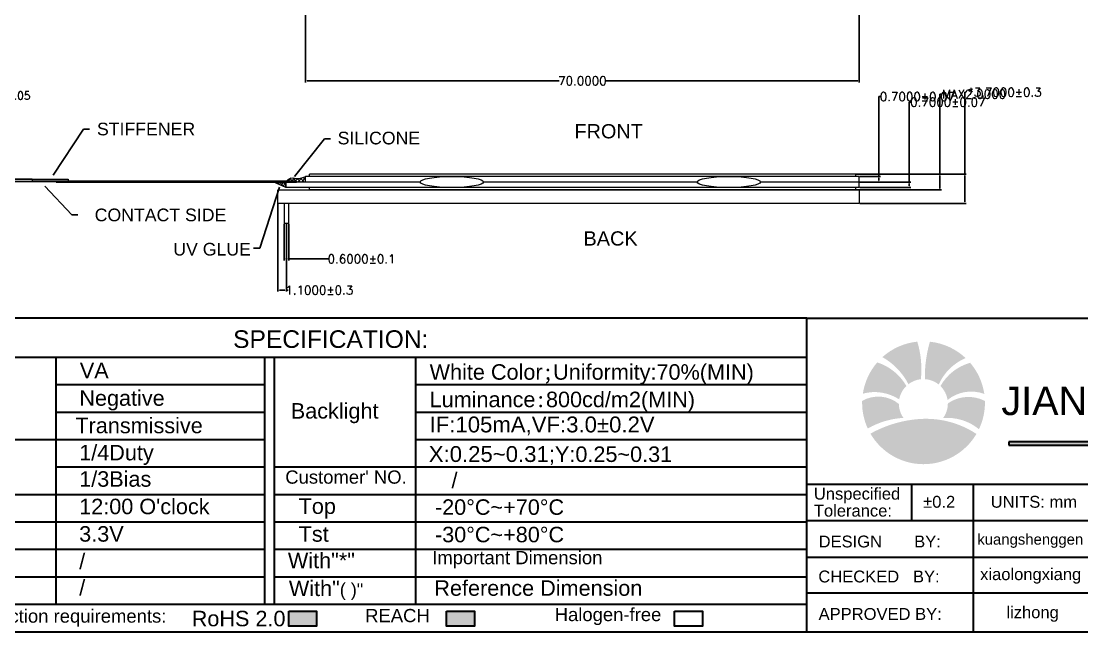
# Model space of a CAD drawing. Header units: millimetres. Extents: x 1979 to 4611, y 2266 to 2838.
# Drawn here: x 2674.1 to 2808.1, y 2602.2 to 2679.3 of the extents above; entities that cross this region are included whole.
import ezdxf
from ezdxf.enums import TextEntityAlignment as Align

# ---------------------------------------------------------------- set-up
doc = ezdxf.new("R2010")
doc.units = ezdxf.units.MM
for name, color, linetype, lineweight in [('BACKLIGHT', 7, 'Continuous', 20), ('FPC', 30, 'Continuous', 0), ('LCD', 4, 'Continuous', 20), ('PCB', 102, 'Continuous', 20), ('silicone', 193, 'Continuous', 20), ('TEXT', 7, 'Continuous', 30), ('UV GLUE', 237, 'Continuous', 20)]:
    doc.layers.add(name, color=color, linetype=linetype, lineweight=lineweight)
doc.layers.add('Dim', color=4, linetype='Continuous')
doc.styles.add('Arial', font='arial.ttf')
doc.styles.get("Standard").update_dxf_attribs({"font": 'txt.shx', "bigfont": 'gbcbig.shx'})
doc.dimstyles.get("Standard").update_dxf_attribs({"dimtxt": 1, "dimasz": 0.18, "dimexe": 0.18, "dimexo": 0.0625, "dimgap": 0.09, "dimtad": 0, "dimtih": 1, "dimtoh": 1, "dimdec": 4, "dimzin": 0, "dimdsep": 46, "dimtxsty": 'Standard', "dimcen": 0.09, "dimadec": 0, "dimazin": 0, "dimtfac": 1, "dimtdec": 4, "dimtofl": 0, "dimtmove": 0, "dimatfit": 3, "dimfxl": 0, "dimtolj": 1, "dimtzin": 0, "dimarcsym": 0})

# ---------------------------------------------------------------- blocks, each defined once
blk = doc.blocks.new('A$C6D9B0F57')
at = {"layer": 'Dim'}
blk.add_hatch(color=1, dxfattribs=at).paths.add_polyline_path([(167.57, 26.57), (287.98, 26.57), (287.98, 27.05), (167.57, 27.05)])
at = {"layer": 'TEXT'}
h = blk.add_hatch(color=126, dxfattribs=at)
h.set_gradient(color1=(24, 121, 93), color2=(7, 105, 15), tint=1)
h.paths.add_polyline_path([(162.96, 28.17, 0.164265), (154.91, 30.29, 0.110678), (147.9, 28.21, 0.573389)])
h.paths.add_polyline_path([(164.17, 32.6, 0.007615), (164.16, 32.86, 0.277023), (158.9, 32.51, -0.161911), (158.22, 30.42, -0.197285), (163.32, 28.84, 0.111824)])
h.paths.add_polyline_path([(162.07, 38.27, 0.200061), (157.85, 34.97, -0.162967), (158.86, 33, -0.266454), (164.08, 33.85, 0.141922)])
h.paths.add_polyline_path([(161.42, 38.95, 0.164142), (156.35, 41.27, 0.074223), (155.63, 35.95, -0.155454), (157.6, 35.19, -0.187681)])
h.paths.add_polyline_path([(154.56, 41.28, 0.159419), (149.6, 39.08, -0.14707), (153.3, 35.23, -0.139846), (155.07, 35.94, 0.099615)])
h.paths.add_polyline_path([(148.87, 38.33, 0.142989), (146.82, 33.89, -0.212761), (151.99, 33.08, -0.159202), (153.01, 34.98, 0.186633)])
h.paths.add_polyline_path([(151.94, 32.43, 0.311813), (146.72, 32.86, 0.007553), (146.72, 32.6, 0.108611), (147.52, 28.94, -0.116445), (152.59, 30.45, -0.153208)])
at = {"layer": 'TEXT', "lineweight": 30}
for points in [[(65.25, 3), (65.25, 0.87), (69.22, 0.87), (69.22, 3)], [(87.67, 3), (87.67, 0.87), (91.64, 0.87), (91.64, 3)]]:
    blk.add_hatch(color=256, dxfattribs=at).paths.add_polyline_path(points)
at = {"layer": 'TEXT', "color": 4, "lineweight": 30}
for p, q in [((138.88, 44.59), (0.07, 44.59)), ((138.88, 44.59), (297, 44.59)), ((138.88, 0.07), (138.88, 44.59)), ((0.03, 39.08), (63.16, 39.07)), ((32.19, 3.97), (32.19, 39.08)), ((61.86, 3.97), (61.86, 39.07)), ((63.16, 39.07), (63.16, 3.97)), ((63.16, 39.07), (138.88, 39.07)), ((83.29, 3.86), (83.29, 39.07)), ((32.19, 35.18), (61.86, 35.18)), ((83.29, 35.18), (138.88, 35.18)), ((32.19, 31.28), (61.86, 31.28)), ((83.29, 31.28), (138.88, 31.28)), ((0.03, 27.38), (61.86, 27.38)), ((83.29, 27.38), (138.88, 27.38)), ((32.19, 23.48), (61.86, 23.48)), ((63.16, 23.48), (138.88, 23.48)), ((138.88, 21.05), (297, 21.05)), ((153.72, 21.05), (153.72, 15.87)), ((162.52, 21.05), (162.52, 0.07)), ((0.03, 19.58), (61.86, 19.58)), ((63.16, 19.58), (138.88, 19.58)), ((0.03, 15.68), (61.86, 15.68)), ((63.16, 15.68), (138.88, 15.68)), ((138.88, 15.87), (194.51, 15.87)), ((0.03, 11.78), (61.86, 11.78)), ((63.16, 11.78), (138.88, 11.78)), ((138.88, 10.65), (194.51, 10.65)), ((0.03, 7.88), (61.86, 7.88)), ((63.16, 7.88), (138.88, 7.88)), ((138.88, 5.58), (264.26, 5.58)), ((0.07, 3.97), (61.86, 3.97)), ((61.86, 3.97), (138.88, 3.97))]:
    blk.add_line(p, q, dxfattribs=at)
at = {"layer": 'TEXT', "color": 1}
for p, q in [((167.57, 27.05), (167.57, 26.57)), ((287.98, 27.05), (167.57, 27.05)), ((167.57, 26.57), (287.98, 26.57))]:
    blk.add_line(p, q, dxfattribs=at)
at = {"layer": 'TEXT', "color": 4, "lineweight": 30}
blk.add_lwpolyline([(297, 0.07), (297, 210), (0.07, 210), (0.07, 0.07)], close=True, dxfattribs=at)
at = {"layer": 'TEXT', "lineweight": 30}
for points in [[(65.25, 3), (69.22, 3), (69.22, 0.87), (65.25, 0.87)], [(87.67, 3), (91.64, 3), (91.64, 0.87), (87.67, 0.87)], [(120.07, 3), (124.04, 3), (124.04, 0.87), (120.07, 0.87)]]:
    blk.add_lwpolyline(points, close=True, dxfattribs=at)
at = {"layer": 'TEXT', "color": 3, "style": 'Arial'}
blk.add_text('JIANGXI  HOLITECH  TECHNOLOGY  CO., LTD', height=4.0216, dxfattribs=at).set_placement((166.51, 30.85))
at = {"layer": 'TEXT', "style": 'Arial'}
for s, height, p in [('Unspecified', 1.6818, (139.86, 18.84)), ('Tolerance:', 1.682, (139.86, 16.43)), ('DESIGN       BY:', 1.6818, (140.54, 12.05)), ('CHECKED   BY:', 1.6818, (140.5, 7.08)), ('APPROVED BY:', 1.6818, (140.54, 1.76))]:
    blk.add_text(s, height=height, dxfattribs=at).set_placement(p)
for s, height, p in [('%%P0.2', 1.682, (157.67, 18.53)), ('UNITS: mm', 1.682, (171.12, 18.53)), ('kuangshenggen', 1.5137, (170.61, 13.01)), ('xiaolongxiang', 1.6818, (170.67, 8.04)), ('lizhong', 1.682, (170.94, 2.63))]:
    blk.add_text(s, height=height, dxfattribs=at).set_placement(p, align=Align.MIDDLE)
at = {"layer": 'TEXT', "width": 60.4227, "attachment_point": 1, "style": 'Arial'}
for s, insert, char_height in [('SPECIFICATION:', (57.35, 42.89), 2.5), ('VA', (35.57, 38.27), 2.2), ('White Color{\\fSimSun|b0|i0|c0|p2;;}Uniformity:70%(MIN)', (85.27, 38.07), 2.2), ('Negative', (35.5, 34.37), 2.2), ('Luminance{\\fSimSun|b0|i0|c0|p2;:}800cd/m2(MIN)', (85.27, 34.17), 2.2), ('Backlight', (65.54, 32.55), 2.2), ('Transmissive', (34.94, 30.47), 2.2), ('{\\H1.0235x;IF:105mA,VF:3.0%%P0.2V}', (85.27, 30.64), 2.2), ('\\A1;1/4Duty    ', (35.48, 26.62), 2.2), ('{\\H1.0235x;X:0.25~0.31;}Y:0.25~0.31', (85.15, 26.44), 2.2), ('\\A1;1/3Bias    ', (35.48, 22.87), 2.2), ("{\\H0.85294x;Customer' NO.}", (64.76, 22.98), 2.2), ('/', (88.38, 22.69), 2.2), ("\\A1;12:00 O'clock    ", (35.48, 18.97), 2.2), ('Top', (66.66, 19.01), 2.2), ('-20%%DC~+70%%DC', (86.03, 18.88), 2.2), ('\\A1;3.3V    ', (35.48, 15.07), 2.2), ('Tst', (66.66, 15.06), 2.2), ('-30%%DC~+80%%DC', (86.03, 14.98), 2.2), ('\\A1;/ ', (35.48, 11.17), 2.2), ('With"*"', (65.13, 11.3), 2.2), ('{\\H0.85294x;Important Dimension}  ', (85.64, 11.54), 2.2), ('\\A1;/', (35.48, 7.43), 2.2), ('With"{\\H0.83333x;( )"}', (65.27, 7.34), 2.2), ('Reference Dimension', (85.94, 7.38), 2.2), ('{\\H0.85294x;Environmental protection requirements:} ', (2.12, 3.24), 2.2), ('RoHS 2.0', (51.47, 3.05), 2.2), ('{\\H0.85294x;REACH} ', (76.11, 3.31), 2.2), ('{\\H0.85294x;Halogen-free} ', (103.04, 3.46), 2.2)]:
    blk.add_mtext(s, dxfattribs=dict(at, insert=insert, char_height=char_height))
blk = doc.blocks.new('*D134')
at = {"layer": 'Defpoints', "color": 0}
for p in [(2667.36, 2659.34), (2675.51, 2659.34), (2675.51, 2659.04)]:
    blk.add_point(p, dxfattribs=at)
at = {"layer": 'Dim', "color": 0, "lineweight": -2}
for p, q in [((2667.36, 2659.52), (2667.36, 2669.91)), ((2667.36, 2669.91), (2667.54, 2669.91)), ((2675.45, 2659.34), (2667.18, 2659.34)), ((2675.45, 2659.04), (2667.18, 2659.04)), ((2667.36, 2658.86), (2667.36, 2658.68))]:
    blk.add_line(p, q, dxfattribs=at)
at = {"layer": 'Dim', "color": 0}
for points in [[(2667.33, 2659.52), (2667.39, 2659.52), (2667.36, 2659.34)], [(2667.33, 2658.86), (2667.39, 2658.86), (2667.36, 2659.04)]]:
    blk.add_solid(points, dxfattribs=at)
at = {"layer": 'Dim', "color": 0, "lineweight": 15, "insert": (2671.46, 2669.91), "char_height": 1, "attachment_point": 5}
blk.add_mtext('\\A1;*0.30±0.05', dxfattribs=at)
blk = doc.blocks.new('*D115')
at = {"layer": 'Defpoints', "color": 0}
for p in [(2780.01, 2659.69), (2782.48, 2659.69), (2780.01, 2658.99)]:
    blk.add_point(p, dxfattribs=at)
at = {"layer": 'Dim', "color": 0, "lineweight": -2}
for p, q in [((2782.48, 2659.69), (2782.48, 2669.78)), ((2782.48, 2669.78), (2782.68, 2669.78)), ((2780.08, 2659.69), (2782.68, 2659.69)), ((2780.08, 2658.99), (2782.68, 2658.99)), ((2782.48, 2659.19), (2782.48, 2659.5))]:
    blk.add_line(p, q, dxfattribs=at)
at = {"layer": 'Dim', "color": 0}
for points in [[(2782.45, 2659.5), (2782.52, 2659.5), (2782.48, 2659.69)], [(2782.45, 2659.19), (2782.52, 2659.19), (2782.48, 2658.99)]]:
    blk.add_solid(points, dxfattribs=at)
at = {"layer": 'Dim', "color": 0, "lineweight": 15, "insert": (2787.36, 2669.78), "char_height": 1.1, "attachment_point": 5}
blk.add_mtext('\\A1;0.7000±0.07', dxfattribs=at)
blk = doc.blocks.new('*D116')
at = {"layer": 'Defpoints', "color": 0}
for p in [(2780.01, 2658.99), (2780.01, 2658.29), (2786.32, 2658.99)]:
    blk.add_point(p, dxfattribs=at)
at = {"layer": 'Dim', "color": 0, "lineweight": -2}
for p, q in [((2786.32, 2658.99), (2786.32, 2669.08)), ((2786.32, 2669.08), (2786.52, 2669.08)), ((2780.08, 2658.99), (2786.52, 2658.99)), ((2780.08, 2658.29), (2786.52, 2658.29)), ((2786.32, 2658.49), (2786.32, 2658.8))]:
    blk.add_line(p, q, dxfattribs=at)
at = {"layer": 'Dim', "color": 0}
for points in [[(2786.29, 2658.8), (2786.35, 2658.8), (2786.32, 2658.99)], [(2786.29, 2658.49), (2786.35, 2658.49), (2786.32, 2658.29)]]:
    blk.add_solid(points, dxfattribs=at)
at = {"layer": 'Dim', "color": 0, "lineweight": 15, "insert": (2791.2, 2669.08), "char_height": 1.1, "attachment_point": 5}
blk.add_mtext('\\A1;0.7000±0.07', dxfattribs=at)
blk = doc.blocks.new('*D117')
at = {"layer": 'Defpoints', "color": 0}
for p in [(2779.51, 2659.99), (2790.18, 2659.99), (2779.51, 2657.99)]:
    blk.add_point(p, dxfattribs=at)
at = {"layer": 'Dim', "color": 0, "lineweight": -2}
for p, q in [((2790.18, 2659.99), (2790.18, 2670.08)), ((2790.18, 2670.08), (2790.38, 2670.08)), ((2779.58, 2659.99), (2790.38, 2659.99)), ((2790.18, 2658.19), (2790.18, 2659.8)), ((2779.58, 2657.99), (2790.38, 2657.99))]:
    blk.add_line(p, q, dxfattribs=at)
at = {"layer": 'Dim', "color": 0}
for points in [[(2790.15, 2659.8), (2790.22, 2659.8), (2790.18, 2659.99)], [(2790.15, 2658.19), (2790.22, 2658.19), (2790.18, 2657.99)]]:
    blk.add_solid(points, dxfattribs=at)
at = {"layer": 'Dim', "color": 0, "lineweight": 15, "insert": (2794.51, 2670.08), "char_height": 1.1, "attachment_point": 5}
blk.add_mtext('\\A1;MAX2.0000', dxfattribs=at)
blk = doc.blocks.new('*D126')
at = {"layer": 'Defpoints', "color": 0}
for p in [(2779.51, 2659.99), (2793.33, 2659.99), (2780.01, 2656.29)]:
    blk.add_point(p, dxfattribs=at)
at = {"layer": 'Dim', "color": 0, "lineweight": -2}
for p, q in [((2793.33, 2659.99), (2793.33, 2670.33)), ((2793.33, 2670.33), (2793.53, 2670.33)), ((2779.58, 2659.99), (2793.53, 2659.99)), ((2793.33, 2656.49), (2793.33, 2659.8)), ((2780.08, 2656.29), (2793.53, 2656.29))]:
    blk.add_line(p, q, dxfattribs=at)
at = {"layer": 'Dim', "color": 0}
for points in [[(2793.3, 2659.8), (2793.36, 2659.8), (2793.33, 2659.99)], [(2793.3, 2656.49), (2793.36, 2656.49), (2793.33, 2656.29)]]:
    blk.add_solid(points, dxfattribs=at)
at = {"layer": 'Dim', "color": 0, "lineweight": 15, "insert": (2798.39, 2670.33), "char_height": 1.1, "attachment_point": 5}
blk.add_mtext('\\A1;*3.7000±0.3', dxfattribs=at)
blk = doc.blocks.new('*D133')
at = {"layer": 'Defpoints', "color": 0}
for p in [(2710.01, 2697.83), (2780.01, 2696.83), (2780.01, 2671.77)]:
    blk.add_point(p, dxfattribs=at)
at = {"layer": 'Dim', "color": 0, "lineweight": -2}
for p, q in [((2710.01, 2697.76), (2710.01, 2671.57)), ((2780.01, 2696.76), (2780.01, 2671.57)), ((2710.21, 2671.77), (2742.07, 2671.77)), ((2779.81, 2671.77), (2747.95, 2671.77))]:
    blk.add_line(p, q, dxfattribs=at)
at = {"layer": 'Dim', "color": 0}
for points in [[(2710.21, 2671.8), (2710.21, 2671.73), (2710.01, 2671.77)], [(2779.81, 2671.8), (2779.81, 2671.73), (2780.01, 2671.77)]]:
    blk.add_solid(points, dxfattribs=at)
at = {"layer": 'Dim', "color": 0, "lineweight": 15, "insert": (2745.01, 2671.77), "char_height": 1.1, "attachment_point": 5}
blk.add_mtext('\\A1;70.0000', dxfattribs=at)
blk = doc.blocks.new('*D142')
at = {"layer": 'Defpoints', "color": 0}
for p in [(2706.51, 2656.29), (2707.61, 2653.79), (2707.61, 2645.34)]:
    blk.add_point(p, dxfattribs=at)
at = {"layer": 'Dim', "color": 0, "lineweight": -2}
for p, q in [((2706.51, 2656.22), (2706.51, 2645.14)), ((2707.61, 2653.72), (2707.61, 2645.14)), ((2706.71, 2645.34), (2707.41, 2645.34)), ((2707.61, 2645.34), (2707.81, 2645.34))]:
    blk.add_line(p, q, dxfattribs=at)
at = {"layer": 'Dim', "color": 0}
for points in [[(2706.71, 2645.37), (2706.71, 2645.31), (2706.51, 2645.34)], [(2707.41, 2645.37), (2707.41, 2645.31), (2707.61, 2645.34)]]:
    blk.add_solid(points, dxfattribs=at)
at = {"layer": 'Dim', "color": 0, "lineweight": 15, "insert": (2711.76, 2645.34), "char_height": 1.1, "attachment_point": 5}
blk.add_mtext('\\A1;1.1000±0.3', dxfattribs=at)
blk = doc.blocks.new('*D143')
at = {"layer": 'Defpoints', "color": 0}
for p in [(2707.31, 2653.79), (2707.91, 2653.79), (2707.31, 2649.27)]:
    blk.add_point(p, dxfattribs=at)
at = {"layer": 'Dim', "color": 0, "lineweight": -2}
for p, q in [((2707.31, 2653.72), (2707.31, 2649.07)), ((2707.91, 2653.72), (2707.91, 2649.07)), ((2707.51, 2649.27), (2707.71, 2649.27)), ((2707.91, 2649.27), (2713.06, 2649.27))]:
    blk.add_line(p, q, dxfattribs=at)
at = {"layer": 'Dim', "color": 0}
for points in [[(2707.51, 2649.3), (2707.51, 2649.24), (2707.31, 2649.27)], [(2707.71, 2649.3), (2707.71, 2649.24), (2707.91, 2649.27)]]:
    blk.add_solid(points, dxfattribs=at)
at = {"layer": 'Dim', "color": 0, "lineweight": 15, "insert": (2717.1, 2649.27), "char_height": 1.1, "attachment_point": 5}
blk.add_mtext('\\A1;0.6000±0.1', dxfattribs=at)

msp = doc.modelspace()

# ---------------------------------------------------------------- hatches: boundary and pattern name
at = {"layer": 'silicone', "lineweight": 15}
h = msp.add_hatch(dxfattribs=at)
h.set_pattern_fill('ANSI37', color=256, scale=0.1, angle=90, style=0)
h.set_pattern_definition([(135, (-3535.87623, 1826.47756), (-0.224506403, -0.224506403), []), (225, (-3535.87623, 1826.47756), (0.224506403, -0.224506403), [])])
edge = h.paths.add_edge_path()
edge.add_spline(control_points=[(2710.01106, 2659.69302), (2709.71842, 2659.56502), (2709.11872, 2659.30273), (2708.17492, 2659.66868), (2707.76259, 2659.2701), (2707.60097, 2659.09302)], knot_values=[0.124017599, 0.124017599, 0.124017599, 0.124017599, 1.061853316, 2.045923466, 2.712218542, 2.712218542, 2.712218542, 2.712218542], degree=3, periodic=0)
edge.add_line((2707.60097, 2659.09302), (2708.87737, 2659.09302))
edge.add_line((2708.87737, 2659.09302), (2708.87737, 2658.99302))
edge.add_line((2708.87737, 2658.99302), (2710.01106, 2658.99302))
edge.add_line((2710.01106, 2658.99302), (2710.01106, 2659.69302))
at = {"layer": 'UV GLUE', "lineweight": 15}
h = msp.add_hatch(dxfattribs=at)
h.set_pattern_fill('ANSI37', color=2, scale=0.1, angle=90, style=0)
h.set_pattern_definition([(45, (8236.80602, 1850.72697), (0.224506403, -0.224506403), []), (315, (8236.80602, 1850.72697), (-0.224506403, -0.224506403), [])])
h.paths.add_polyline_path([(2707.51106, 2658.99302), (2705.99486, 2658.99302), (2707.51106, 2658.29302)])

# ---------------------------------------------------------------- linework, layer by layer
at = {"layer": 'BACKLIGHT', "lineweight": 15}
msp.add_lwpolyline([(2706.51106, 2657.99302), (2780.01106, 2657.99302), (2780.01106, 2656.29302), (2706.51106, 2656.29302)], close=True, dxfattribs=at)
at = {"layer": 'FPC', "lineweight": 0}
for p, q in [((2708.87737, 2659.09302), (2675.51106, 2659.09302)), ((2675.51106, 2659.04302), (2675.51106, 2659.09302)), ((2675.51106, 2659.09302), (2676.51106, 2659.09302)), ((2675.51106, 2659.04302), (2678.51095, 2659.04302)), ((2678.51095, 2659.04302), (2678.51095, 2658.99302)), ((2678.51095, 2658.99302), (2708.87737, 2658.99302)), ((2708.87737, 2659.09302), (2708.87737, 2658.99302))]:
    msp.add_line(p, q, dxfattribs=at)
at = {"layer": 'FPC'}
msp.add_lwpolyline([(2675.51106, 2659.09302), (2675.51106, 2659.34302), (2680.01106, 2659.34302), (2680.01106, 2659.09302)], close=True, dxfattribs=at)
at = {"layer": 'LCD', "lineweight": 15}
for p, q in [((2710.01106, 2658.99302), (2710.01106, 2659.69302)), ((2780.01106, 2659.69302), (2710.01106, 2659.69302)), ((2710.51106, 2659.69302), (2710.51106, 2659.99302)), ((2779.51106, 2659.99302), (2710.51106, 2659.99302)), ((2779.51106, 2659.99302), (2779.51106, 2659.69302)), ((2780.01106, 2658.29302), (2780.01106, 2659.69302)), ((2707.51106, 2658.29302), (2707.51106, 2658.99302)), ((2724.51106, 2658.99302), (2707.51106, 2658.99302)), ((2780.01106, 2658.29302), (2707.51106, 2658.29302)), ((2710.51106, 2657.99302), (2710.51106, 2658.29302)), ((2759.51106, 2658.99302), (2732.51106, 2658.99302)), ((2780.01106, 2658.99302), (2767.51106, 2658.99302)), ((2779.51106, 2658.29302), (2779.51106, 2657.99302)), ((2779.51106, 2657.99302), (2710.51106, 2657.99302))]:
    msp.add_line(p, q, dxfattribs=at)
at = {"layer": 'LCD', "ltscale": 0.1}
msp.add_line((2707.51106, 2658.99302), (2707.51106, 2658.29302), dxfattribs=at)
at = {"layer": 'LCD', "lineweight": 15}
for centre in [(2728.51106, 2658.99302), (2763.51106, 2658.99302)]:
    msp.add_ellipse(centre, major_axis=(-4, 0), ratio=0.175, dxfattribs=at)
at = {"layer": 'PCB', "lineweight": 15}
msp.add_lwpolyline([(2707.91106, 2656.29302), (2707.31106, 2656.29302), (2707.31106, 2653.79302), (2707.91106, 2653.79302)], close=True, dxfattribs=at)
at = {"layer": 'silicone', "lineweight": 15}
msp.add_spline([(2707.51106, 2658.99302), (2708.12641, 2659.48893), (2709.10907, 2659.4362), (2710.01106, 2659.69302)], degree=3, dxfattribs=at)
at = {"layer": 'UV GLUE', "color": 2, "lineweight": 15}
msp.add_line((2707.51106, 2658.29302), (2705.99486, 2658.99302), dxfattribs=at)

# ---------------------------------------------------------------- block references
at = {"layer": 'TEXT', "lineweight": 9, "xscale": 0.8895743999999013, "yscale": 0.8895743999999013, "zscale": 0.8895743999999013}
msp.add_blockref('A$C6D9B0F57', (2649.84791, 2602.10356), dxfattribs=at)

# ---------------------------------------------------------------- texts
at = {"layer": 'TEXT', "lineweight": 20, "style": 'Arial'}
for s, insert, char_height, width, attachment_point in [('\\A1;STIFFENER ', (2683.65508, 2666.48849), 1.6, 35.0546372, 1), ('FRONT', (2752.65742, 2664.4853), 1.8, 17.5273186, 9), ('SILICONE', (2724.5067, 2665.34757), 1.6, 35.0546372, 3), ('CONTACT SIDE', (2700.00564, 2655.63519), 1.6, 35.0546372, 3), ('BACK', (2751.99425, 2650.93767), 1.8, 17.5273186, 9), ('UV GLUE', (2703.11404, 2651.30428), 1.6, 35.0546372, 3)]:
    msp.add_mtext(s, dxfattribs=dict(at, insert=insert, char_height=char_height, width=width, attachment_point=attachment_point))

# ---------------------------------------------------------------- dimensions: what is measured, and where the dimension line sits
at = {"layer": 'Dim', "color": 1, "lineweight": 15}
for base, p1, p2, override, picture, middle in [((2780.01106, 2671.7671), (2710.01106, 2697.82549), (2780.01106, 2696.82549), {"dimscale": 1.1}, '*D133', (2745.01106, 2671.7671)), ((2707.61106, 2645.34089), (2706.51106, 2656.29302), (2707.61106, 2653.79302), {"dimscale": 1.1, "dimtol": 1, "dimlim": 0, "dimtp": 0.3, "dimtm": 0.3, "dimtfac": 1, "dimtdec": 1}, '*D142', (2711.75806, 2645.34089))]:
    dim = msp.add_linear_dim(base=base, p1=p1, p2=p2, dimstyle='Standard', override=override, dxfattribs=at)
    dim.commit()
    dim.dimension.update_dxf_attribs({"geometry": picture, "text_midpoint": middle})
at = {"layer": 'Dim', "lineweight": 15}
for base, p1, p2, angle, text, override, picture, middle in [((2667.35545, 2659.34302), (2675.51106, 2659.04302), (2675.51106, 2659.34302), 90, '*<>', {"dimdec": 2, "dimzin": 1, "dimazin": 0, "dimtol": 1, "dimlim": 0, "dimtp": 0.05, "dimtm": 0.05, "dimtfac": 1, "dimtdec": 2, "dimfxl": 0.5}, '*D134', (2671.45879, 2669.90968)), ((2793.33098, 2659.99302), (2780.01106, 2656.29302), (2779.51106, 2659.99302), 90, '*<>', {"dimscale": 1.1, "dimtol": 1, "dimlim": 0, "dimtp": 0.3, "dimtm": 0.3, "dimtfac": 1, "dimtdec": 1}, '*D126', (2798.39465, 2670.33302)), ((2790.1845, 2659.99302), (2779.51106, 2657.99302), (2779.51106, 2659.99302), 270, 'MAX<>', {"dimscale": 1.1}, '*D117', (2794.51484, 2670.07635))]:
    dim = msp.add_linear_dim(base=base, p1=p1, p2=p2, angle=angle, text=text, dimstyle='Standard', override=override, dxfattribs=at)
    dim.commit()
    dim.dimension.update_dxf_attribs({"geometry": picture, "text_midpoint": middle, "dimtype": 160})
for base, p1, p2, picture, middle in [((2782.48259, 2659.69302), (2780.01106, 2658.99302), (2780.01106, 2659.69302), '*D115', (2787.36292, 2669.77635)), ((2786.31957, 2658.99302), (2780.01106, 2658.29302), (2780.01106, 2658.99302), '*D116', (2791.1999, 2669.07635))]:
    dim = msp.add_linear_dim(base=base, p1=p1, p2=p2, angle=270, dimstyle='Standard', override={"dimscale": 1.1, "dimtol": 1, "dimlim": 0, "dimtp": 0.07, "dimtm": 0.07, "dimtfac": 1, "dimtdec": 2}, dxfattribs=at)
    dim.commit()
    dim.dimension.update_dxf_attribs({"geometry": picture, "text_midpoint": middle, "dimtype": 160})
at = {"layer": 'Dim', "color": 1, "lineweight": 15}
dim = msp.add_linear_dim(base=(2707.31106, 2649.27168), p1=(2707.91106, 2653.79302), p2=(2707.31106, 2653.79302), dimstyle='Standard', override={"dimscale": 1.1, "dimtol": 1, "dimlim": 0, "dimtp": 0.1, "dimtm": 0.1, "dimtfac": 1, "dimtdec": 1}, dxfattribs=at)
dim.commit()
dim.dimension.update_dxf_attribs({"geometry": '*D143', "text_midpoint": (2717.09606, 2649.27168), "dimtype": 160})

# ---------------------------------------------------------------- leaders
at = {"layer": 'Dim', "lineweight": 15}
for points in [[(2678.10255, 2659.84541), (2681.95627, 2665.65133), (2682.72123, 2665.65133)], [(2708.60807, 2659.68483), (2712.40486, 2664.43693), (2713.16982, 2664.43693)], [(2677.07423, 2658.483), (2680.46286, 2654.86361), (2681.22783, 2654.86361)], [(2706.71503, 2658.35704), (2704.22175, 2650.63228), (2703.45679, 2650.63228)]]:
    msp.add_leader(points, dimstyle='Standard', override={"dimscale": 0.77, "dimdec": 2, "dimzin": 1, "dimazin": 0, "dimtdec": 2}, dxfattribs=at)

doc.saveas('drawing.dxf')
